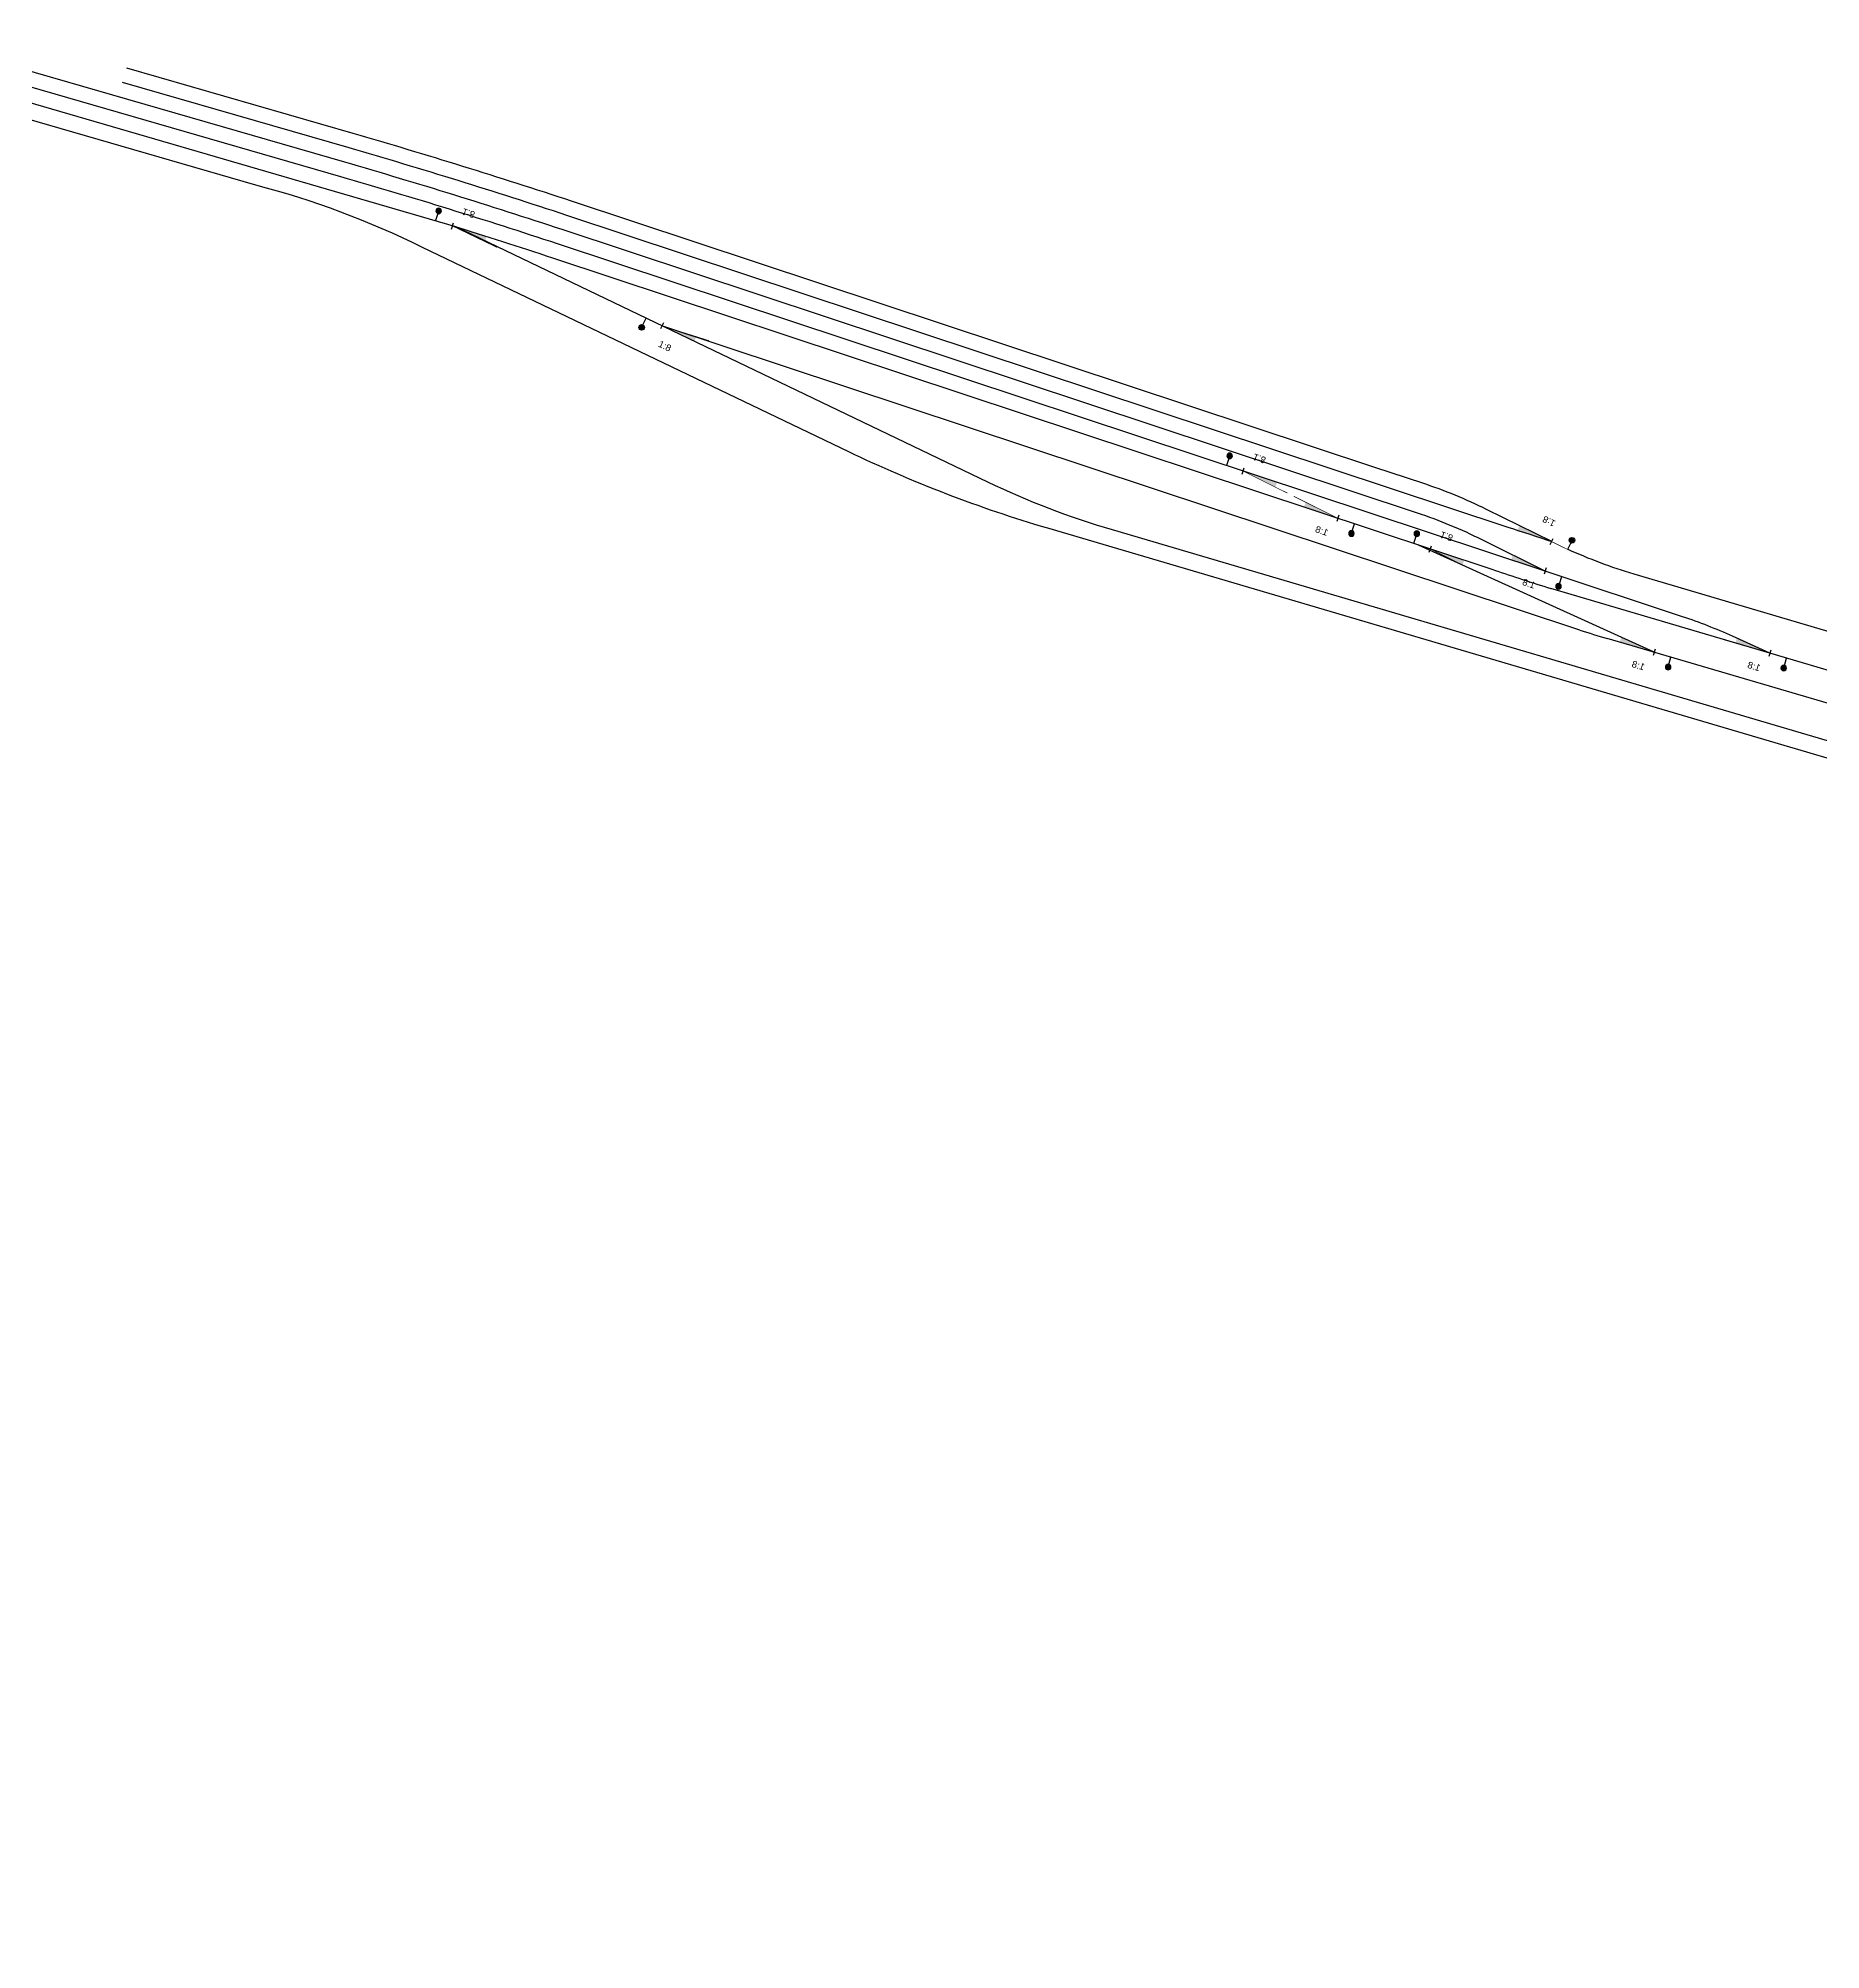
# Model space of a CAD drawing. Header units: metres. Extents: x 286440 to 292902, y 7462783 to 7466165.
# Drawn here: x 287589 to 288125, y 7464907 to 7465482 of the extents above; entities that cross this region are included whole.
import ezdxf

# ---------------------------------------------------------------- set-up
doc = ezdxf.new("R2010")
doc.units = ezdxf.units.M
doc.header["$LTSCALE"] = 10
doc.layers.get('0').update_dxf_attribs({"color": 255})
doc.layers.add('JACARÉ', color=7, linetype='Continuous')
doc.layers.add('TRAVESSÃO', color=20, linetype='Continuous')
for name, color, linetype, lineweight in [('U-HZ-EIXO CARGA', 170, 'CARGA_LINE', 30), ('U-HZ-EIXO TIC', 40, 'TIC_LINE', 30), ('U-HZ-EIXO-TIM', 90, 'TIM_LINE INTERIOR', 30)]:
    doc.layers.add(name, color=color, linetype=linetype, lineweight=lineweight)
doc.styles.get("Standard").update_dxf_attribs({"font": 'arial.ttf'})
doc.linetypes.add('CARGA_LINE', pattern='A,3.5,-0.25,["CARGA",Standard,S=0.175,R=0,X=-0.05,Y=-0.1],-0.95', length=4.7)
doc.linetypes.add('TIC_LIN_INTERIOR', pattern='A,3.5,-0.25,["TIC >>",Standard,S=0.175,R=0,X=-0.05,Y=-0.1],-1', length=4.75)
doc.linetypes.add('TIC_LINE', pattern='A,3.5,-0.25,["TIC",Standard,S=0.175,R=0,X=-0.05,Y=-0.1],-0.5', length=4.25)
doc.linetypes.add('TIC_LINE CENTRO', pattern='A,3.5,-0.25,["<< TIC",Standard,S=0.175,R=0,X=-0.05,Y=-0.1],-1', length=4.75)
doc.linetypes.add('TIM_LINE', pattern='A,3.5,-0.25,["TIM",Standard,S=0.175,R=0,X=-0.05,Y=-0.1],-0.5', length=4.25)
doc.linetypes.add('TIM_LINE CENTRO', pattern='A,3.5,-0.25,["<< TIM",Standard,S=0.175,R=0,X=-0.05,Y=-0.1],-1', length=4.75)
doc.linetypes.add('TIM_LINE INTERIOR', pattern='A,3.5,-0.25,["TIM >>",Standard,S=0.175,R=0,X=-0.05,Y=-0.1],-1', length=4.75)

# ---------------------------------------------------------------- blocks, each defined once
blk = doc.blocks.new('AMV METADE 1_8')
at = {"ltscale": 5}
blk.add_hatch(color=256, dxfattribs=at).paths.add_polyline_path([(-4.46, -3.07, 1), (-6.12, -3.07, 1)])
at = {"layer": 'JACARÉ'}
h = blk.add_hatch(color=256, dxfattribs=at)
h.dxf.hatch_style = 1
h.paths.add_polyline_path([(10.74, 1.53), (0, 0), (10.74, 0)])
at = {"ltscale": 5}
blk.add_line((-5.29, -2.23), (-5.29, 0), dxfattribs=at)
at = {"ltscale": 2}
blk.add_line((0, 1), (0, -1), dxfattribs=at)
at = {"ltscale": 5}
blk.add_circle((-5.29, -3.07), 0.833, dxfattribs=at)
at = {"layer": 'TRAVESSÃO', "color": 220, "const_width": 0.2, "flags": 128}
for points in [[(-5.29, 0), (14.7, 0)], [(0, 0), (14.7, 2.1)]]:
    blk.add_lwpolyline(points, dxfattribs=at)
blk.add_text('1:8', height=2).set_placement((1.49, -6.1))
blk = doc.blocks.new('A$C39BE63F6')
blk.add_blockref('AMV METADE 1_8', (6.12, 6.1))
blk = doc.blocks.new('A$C59AC661B')
at = {"layer": 'U-HZ-EIXO TIC'}
blk.add_line((288026.91, 7465322), (287990.68, 7465334.01), dxfattribs=at)
at = {"xscale": -1, "rotation": 161.6671284091929}
blk.add_blockref('A$C39BE63F6', (288003.84, 7465336.07), dxfattribs=at)
blk = doc.blocks.new('A$C21EE1C7C')
at = {"layer": 'U-HZ-EIXO TIC'}
blk.add_line((288026.91, 7465322), (287990.68, 7465334.01), dxfattribs=at)
at = {"xscale": -1}
for p, rotation in [((287709.9, 7465433.05), 162.466872825539), ((288003.84, 7465336.07), 161.6671284091929)]:
    blk.add_blockref('A$C39BE63F6', p, dxfattribs=dict(at, rotation=rotation))
at = {"rotation": 334.382965148629}
blk.add_blockref('A$C39BE63F6', (287768.7, 7465392.53), dxfattribs=at)

msp = doc.modelspace()

# ---------------------------------------------------------------- linework, layer by layer
at = {"layer": 'U-HZ-EIXO CARGA', "lineweight": 30, "flags": 128}
msp.add_lwpolyline([(288106.26, 7465271.62), (287892.78, 7465334.56, -0.040085), (287833.01, 7465357.52), (287704.94, 7465418.91, 0.051452), (287654.84, 7465437.66), (287552.35, 7465467.26, -0.000381), (287540.05, 7465470.82, -0.000762), (287533.89, 7465472.62, -0.001524), (287523.64, 7465475.67, -0.001905), (287515.44, 7465478.16, -0.002667), (287505.62, 7465481.25, -0.003048), (287497.05, 7465484.06, -0.00381), (287487.46, 7465487.34, -0.004191), (287478.78, 7465490.47, -0.004952), (287469.38, 7465494.05, -0.005333), (287460.72, 7465497.56, -0.018345), (287432.41, 7465510.61, -0.005333), (287424.11, 7465514.93, -0.004952), (287415.29, 7465519.75, -0.004191), (287407.27, 7465524.32, -0.00381), (287398.55, 7465529.48, -0.003048), (287390.85, 7465534.18, -0.011153), (287356.52, 7465555.12), (287349.04, 7465559.96)], format="xyb", dxfattribs=at)
at = {"layer": 'U-HZ-EIXO CARGA', "lineweight": 30}
msp.add_lwpolyline([(288971.7, 7464907.46), (288943.19, 7464949.46, 0.001104), (288940.57, 7464953.32, 0.171202), (288741.91, 7465099.82), (288711.47, 7465109.11, 0.036771), (288647.01, 7465123.71), (288608.14, 7465129.56, -0.034369), (288527.71, 7465147.38), (288106.26, 7465271.62)], format="xyb", dxfattribs=at)
at = {"layer": 'U-HZ-EIXO TIC'}
msp.add_line((288074.97, 7465297.29), (288004.2, 7465329.53), dxfattribs=at)
at = {"layer": 'U-HZ-EIXO TIC', "flags": 128}
for points in [[(288042.21, 7465321.68), (287745.46, 7465420.01, 0.009713), (287680.36, 7465440.18), (287554.99, 7465476.39, -0.000381), (287542.7, 7465479.94, -0.000762), (287536.57, 7465481.73, -0.001524), (287526.37, 7465484.76, -0.001905), (287518.24, 7465487.24, -0.002667), (287508.52, 7465490.3, -0.003048), (287500.05, 7465493.07, -0.00381), (287490.6, 7465496.3, -0.004191), (287482.07, 7465499.38, -0.004952), (287472.86, 7465502.89, -0.005333), (287464.38, 7465506.32, -0.018345), (287436.7, 7465519.09, -0.005333), (287428.58, 7465523.31, -0.004952), (287419.92, 7465528.04, -0.004191), (287412.05, 7465532.53, -0.00381), (287403.45, 7465537.62, -0.003048), (287395.85, 7465542.26, -0.002667), (287387.21, 7465547.66, -0.001905), (287380.05, 7465552.24, -0.001524), (287371.12, 7465558.03, -0.000762), (287365.78, 7465561.53, 0.00462), (287356.72, 7465567.44), (287354.77, 7465568.66)], [(288081.92, 7465284.01), (287912.19, 7465334.05, -0.040124), (287874.8, 7465348.42), (287714.91, 7465425.08), (287552.21, 7465472.53), (287549.23, 7465473.4), (287546.26, 7465474.27), (287543.29, 7465475.14), (287540.32, 7465476.01), (287537.35, 7465476.88), (287534.38, 7465477.76), (287531.41, 7465478.64), (287528.44, 7465479.53), (287525.48, 7465480.42), (287522.51, 7465481.32), (287519.55, 7465482.23), (287516.59, 7465483.14), (287513.64, 7465484.06), (287510.68, 7465484.99), (287507.73, 7465485.93), (287504.78, 7465486.89), (287501.84, 7465487.85), (287498.9, 7465488.82), (287495.97, 7465489.81), (287493.04, 7465490.81), (287490.11, 7465491.83), (287487.19, 7465492.86), (287484.27, 7465493.9), (287481.36, 7465494.96), (287478.46, 7465496.04), (287475.56, 7465497.13), (287472.67, 7465498.24), (287469.79, 7465499.37), (287466.92, 7465500.52), (287464.05, 7465501.69), (287461.19, 7465502.88, -0.017683), (287434.24, 7465515.36), (287431.48, 7465516.76), (287428.73, 7465518.19), (287425.99, 7465519.64), (287423.27, 7465521.11), (287420.55, 7465522.59), (287417.84, 7465524.09), (287415.14, 7465525.61), (287412.45, 7465527.14), (287409.76, 7465528.68), (287407.09, 7465530.25), (287404.42, 7465531.82), (287401.76, 7465533.41), (287399.11, 7465535), (287396.46, 7465536.61), (287393.83, 7465538.23), (287391.19, 7465539.86), (287388.57, 7465541.5), (287385.94, 7465543.15), (287383.33, 7465544.81), (287380.72, 7465546.47), (287378.11, 7465548.14), (287375.51, 7465549.82), (287372.91, 7465551.5), (287370.31, 7465553.19), (287367.72, 7465554.88), (287365.12, 7465556.58), (287362.54, 7465558.28), (287359.95, 7465559.98), (287357.36, 7465561.68), (287354.78, 7465563.39), (287352.29, 7465564.9)], [(287990.68, 7465334.01), (287744.05, 7465415.73, 0.004522), (287713.91, 7465425.42)]]:
    msp.add_lwpolyline(points, format="xyb", dxfattribs=at)
for points in [[(288052.67, 7465303.99), (287776.86, 7465395.38)], [(288109.73, 7465297.01), (288043.99, 7465316.44)]]:
    msp.add_lwpolyline(points, dxfattribs=at)
at = {"layer": 'U-HZ-EIXO TIC', "linetype": 'TIC_LINE CENTRO', "flags": 128}
msp.add_lwpolyline([(288450.81, 7465195.01), (288366.67, 7465212.48, -0.020226), (288347.06, 7465217.39), (288060.86, 7465301.43)], format="xyb", dxfattribs=at)
at = {"layer": 'U-HZ-EIXO TIC', "color": 40, "linetype": 'TIC_LIN_INTERIOR', "lineweight": 30, "flags": 128}
msp.add_lwpolyline([(288808.89, 7465080.36, 0.029438), (288769.76, 7465098.32), (288767.95, 7465099.02), (288766.14, 7465099.71), (288764.33, 7465100.39), (288762.52, 7465101.06), (288760.7, 7465101.72), (288758.88, 7465102.38), (288757.05, 7465103.03), (288755.23, 7465103.66), (288753.4, 7465104.3), (288751.57, 7465104.92), (288749.73, 7465105.54), (288747.9, 7465106.15), (288746.06, 7465106.76), (288744.22, 7465107.36), (288742.38, 7465107.96), (288740.53, 7465108.55), (288738.69, 7465109.13), (288736.84, 7465109.71), (288734.99, 7465110.29), (288733.15, 7465110.86), (288731.3, 7465111.43), (288729.45, 7465112), (288727.59, 7465112.57), (288725.74, 7465113.13), (288723.89, 7465113.69), (288722.04, 7465114.24), (288720.18, 7465114.8), (288718.33, 7465115.35), (288716.47, 7465115.91), (288714.62, 7465116.46), (288712.76, 7465117.01), (288693.03, 7465122.89), (288543.45, 7465154.22), (288541.87, 7465154.55), (288540.29, 7465154.88), (288538.72, 7465155.22), (288537.14, 7465155.55), (288535.56, 7465155.88), (288533.98, 7465156.21), (288532.4, 7465156.54), (288530.82, 7465156.87), (288529.25, 7465157.21), (288527.67, 7465157.54), (288526.09, 7465157.88), (288524.51, 7465158.21), (288522.93, 7465158.55), (288521.36, 7465158.88), (288519.78, 7465159.22), (288518.2, 7465159.56), (288516.63, 7465159.9), (288515.05, 7465160.24), (288513.47, 7465160.58), (288511.9, 7465160.92), (288510.32, 7465161.27), (288508.75, 7465161.62), (288507.17, 7465161.96), (288505.6, 7465162.31), (288504.02, 7465162.66), (288502.45, 7465163.01), (288500.87, 7465163.37), (288499.3, 7465163.72), (288497.73, 7465164.08), (288496.16, 7465164.44), (288494.58, 7465164.8, -0.010051), (288445.85, 7465177.07), (288444.3, 7465177.49), (288442.74, 7465177.92), (288441.19, 7465178.35), (288439.64, 7465178.78), (288438.08, 7465179.22), (288436.53, 7465179.65), (288434.98, 7465180.09), (288433.42, 7465180.53), (288431.87, 7465180.97), (288430.32, 7465181.41), (288428.77, 7465181.85), (288427.22, 7465182.29), (288425.67, 7465182.74), (288424.12, 7465183.18), (288422.57, 7465183.63), (288421.02, 7465184.08), (288419.47, 7465184.53), (288417.92, 7465184.98), (288416.37, 7465185.43), (288414.83, 7465185.88), (288413.28, 7465186.33), (288411.73, 7465186.79), (288410.18, 7465187.24), (288408.63, 7465187.7), (288407.09, 7465188.15), (288405.54, 7465188.61), (288403.99, 7465189.06), (288402.44, 7465189.52), (288400.9, 7465189.97), (288399.35, 7465190.43), (288397.8, 7465190.89), (288081.92, 7465284.01)], format="xyb", dxfattribs=at)
at = {"layer": 'U-HZ-EIXO TIC'}
for centre, radius, end in [((288577.35, 7466983.18), 1750, 252.25517), ((288131.3, 7465541.3), 250, 253.63506)]:
    msp.add_arc(centre, radius, 251.66713, end, dxfattribs=at)
at = {"layer": 'U-HZ-EIXO-TIM', "linetype": 'TIM_LINE', "lineweight": 30, "flags": 128}
for points in [[(288109.73, 7465297), (288098.55, 7465302.1, 0.026894), (288083.53, 7465307.98), (288042.21, 7465321.68), (288023.31, 7465331.08, 0.034709), (288003.89, 7465339.12), (287746.88, 7465424.28, 0.009713), (287681.61, 7465444.51), (287556.24, 7465480.71, -0.000381), (287543.96, 7465484.27, -0.000762), (287537.84, 7465486.05, -0.001524), (287527.67, 7465489.07, -0.001905), (287519.57, 7465491.54, -0.002667), (287509.89, 7465494.58, -0.003048), (287501.48, 7465497.33, -0.00381), (287492.09, 7465500.55, -0.004191), (287483.64, 7465503.6, -0.004952), (287474.5, 7465507.08, -0.005333), (287466.11, 7465510.48, -0.018345), (287438.73, 7465523.1, -0.005333), (287430.7, 7465527.28, -0.004952), (287422.12, 7465531.97, -0.004191), (287414.31, 7465536.42, -0.00381), (287405.77, 7465541.47, -0.000382), (287404.82, 7465542.04, -0.012717), (287372.79, 7465561.72), (287372.79, 7465561.72, -0.000686), (287367.99, 7465564.87, 0.004624), (287358.86, 7465570.82), (287356.97, 7465572), (287286.91, 7465618.12), (287286.91, 7465618.12, -0.035052), (287275.78, 7465626.62), (287264.83, 7465636.27, 0.035052), (287253.7, 7465644.77), (287253.7, 7465644.77), (287007.38, 7465806.92)], [(288044.2, 7465330.56), (288024.66, 7465340.2, 0.034647), (288005.45, 7465348.08), (287991.05, 7465352.85), (287749.71, 7465432.82, 0.009713), (287684.1, 7465453.15), (287616.06, 7465472.8)], [(288044.38, 7465330.5, -0.002002), (288031.16, 7465334.82), (287748.29, 7465428.55, 0.009713), (287682.86, 7465448.83), (287614.81, 7465468.48)]]:
    msp.add_lwpolyline(points, format="xyb", dxfattribs=at)
at = {"layer": 'U-HZ-EIXO-TIM', "linetype": 'TIM_LINE CENTRO', "flags": 128}
msp.add_lwpolyline([(288905.22, 7465013.4, 0.130647), (288742.84, 7465112.75), (288536, 7465174.31, -0.027825), (288483.67, 7465193.12), (288470.04, 7465198.88, 0.028292), (288416.82, 7465217.95), (288068.96, 7465320.78, -0.035637), (288048.97, 7465328.27, -0.035637)], format="xyb", dxfattribs=at)
at = {"layer": 'U-HZ-EIXO-TIM', "linetype": 'TIM_LINE INTERIOR', "flags": 128}
msp.add_lwpolyline([(288450.8, 7465194.97), (288426.44, 7465202.23, -0.007742), (288411.67, 7465206.87), (288394.86, 7465212.45, 0.008208), (288379.2, 7465217.36), (288109.73, 7465297.01)], format="xyb", dxfattribs=at)

# ---------------------------------------------------------------- block references
for name in ['A$C21EE1C7C', 'A$C59AC661B']:
    msp.add_blockref(name, (0, 0))
for p, xscale, rotation in [((287947.6, 7465359.45), -0.9999999999999996, 161.6671284077273), ((287983.87, 7465329.84), -1, 341.667128414578), ((288046.1, 7465313.97), -1, 341.6671284119514), ((288079.13, 7465289.71), -1, 343.6350608209909), ((288113.88, 7465289.43), -1, 343.6350608124854)]:
    msp.add_blockref('A$C39BE63F6', p, dxfattribs=dict(xscale=xscale, rotation=rotation))
at = {"rotation": 153.7297350556682}
msp.add_blockref('A$C39BE63F6', (288052.38, 7465333.31), dxfattribs=at)

doc.saveas('drawing.dxf')
